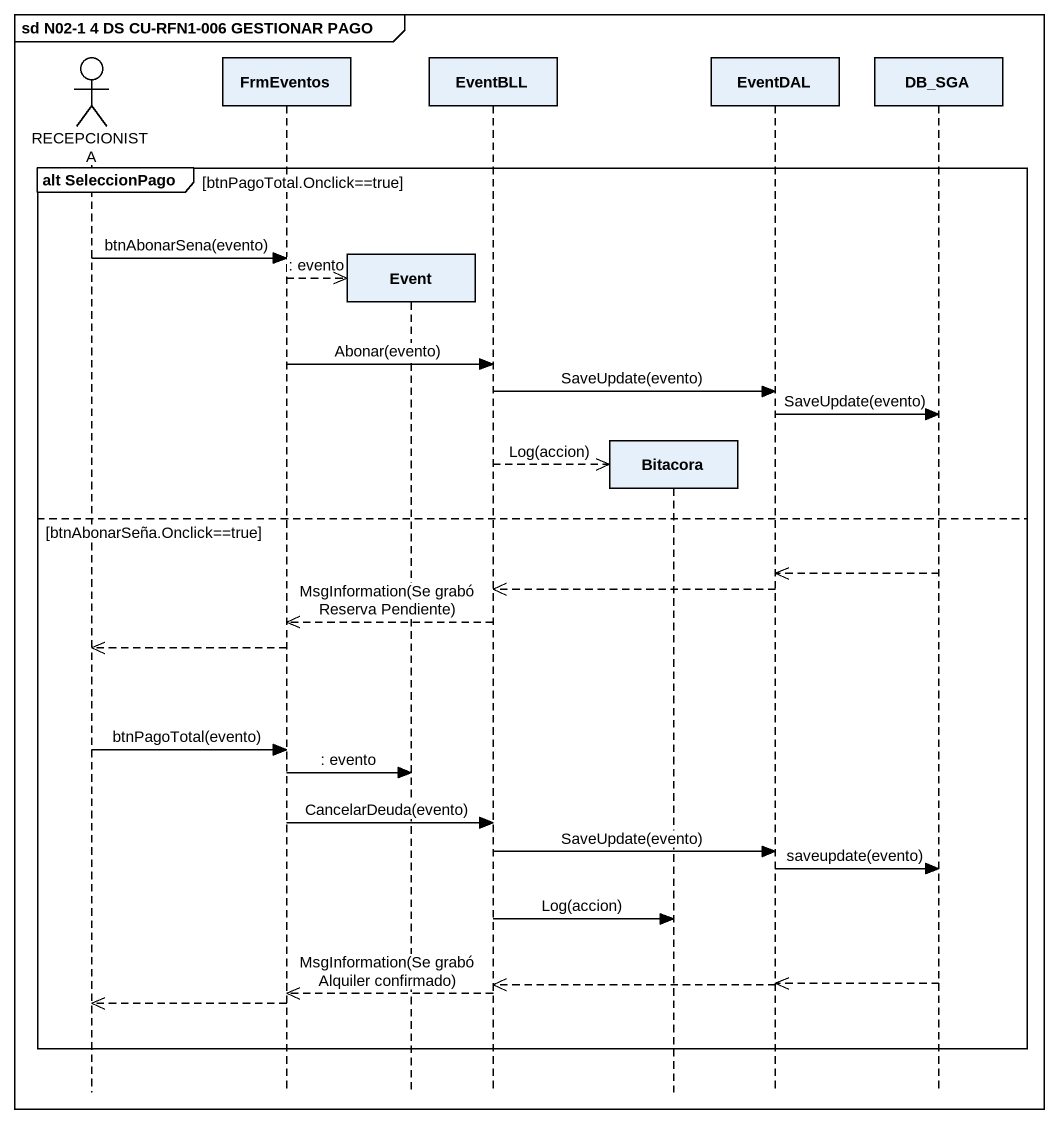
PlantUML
@startuml
mainframe sd N02-1 4 DS CU-RFN1-006 GESTIONAR PAGO
hide footbox
actor RECEPCIONISTA
participant FrmEventos
participant Event
participant EventBLL
participant Bitacora
participant EventDAL
participant DB_SGA

group alt SeleccionPago [btnPagoTotal.Onclick==true]
  RECEPCIONISTA -> FrmEventos : btnAbonarSena(evento)
  FrmEventos -->> Event ** : : evento
  FrmEventos -> EventBLL : Abonar(evento)
  EventBLL -> EventDAL : SaveUpdate(evento)
  EventDAL -> DB_SGA : SaveUpdate(evento)
  EventBLL -->> Bitacora ** : Log(accion)
else btnAbonarSeña.Onclick==true
  DB_SGA -->> EventDAL
  EventDAL -->> EventBLL
  EventBLL -->> FrmEventos : MsgInformation(Se grabó Reserva Pendiente)
  FrmEventos -->> RECEPCIONISTA
  RECEPCIONISTA -> FrmEventos : btnPagoTotal(evento)
  FrmEventos -> Event : : evento
  FrmEventos -> EventBLL : CancelarDeuda(evento)
  EventBLL -> EventDAL : SaveUpdate(evento)
  EventDAL -> DB_SGA : saveupdate(evento)
  EventBLL -> Bitacora : Log(accion)
  DB_SGA -->> EventDAL
  EventDAL -->> EventBLL
  EventBLL -->> FrmEventos : MsgInformation(Se grabó Alquiler confirmado)
  FrmEventos -->> RECEPCIONISTA
end
@enduml
